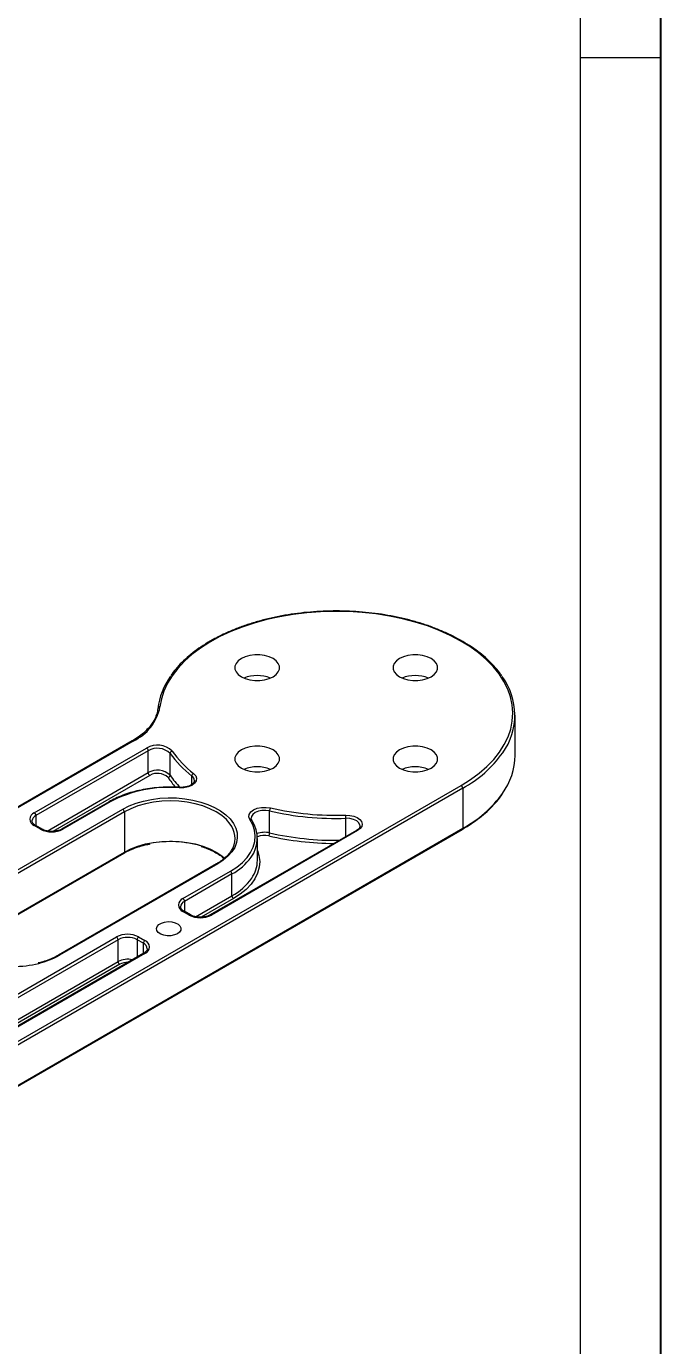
# Model space of a CAD drawing. Header units: millimetres. Extents: x 12 to 1160, y 8 to 1479.
# Drawn here: x 802.6 to 1039, y 263.8 to 755.5 of the extents above; entities that cross this region are included whole.
import ezdxf

# ---------------------------------------------------------------- set-up
doc = ezdxf.new("R2010")
doc.units = ezdxf.units.MM
doc.linetypes.add('SLD-实线', pattern=[0])
doc.layers.add('图框', color=7, linetype='SLD-实线')
doc.layers.add('标注层', color=96, linetype='SLD-实线')
doc.layers.add('粗实线', color=7, linetype='SLD-实线', lineweight=15)
doc.styles.add('SLDTEXTSTYLE0', font='HYSWLONGFANGSONG.TTF', dxfattribs={"bigfont": 'bigfont'})
doc.styles.add('SLDTEXTSTYLE3', font='HYSWLONGFANGSONG.TTF')
doc.dimstyles.new('SLDDIMSTYLE7', dxfattribs={"dimtxt": 17.5, "dimasz": 13, "dimexe": 0, "dimexo": 0.0625, "dimgap": 4.375, "dimtad": 0, "dimtih": 1, "dimtoh": 1, "dimdec": 0, "dimlfac": 3, "dimrnd": 1e-09, "dimzin": 12, "dimdsep": 46, "dimtxsty": 'SLDTEXTSTYLE3', "dimblk1": 'NONE', "dimsah": 1, "dimcen": 0, "dimadec": 0, "dimazin": 3, "dimtfac": 1, "dimtdec": 3, "dimtmove": 0, "dimatfit": 3, "dimldrblk": 'NONE', "dimfxl": 0, "dimfrac": 2, "dimtolj": 1, "dimtzin": 12, "dimarcsym": 0})

# ---------------------------------------------------------------- blocks, each defined once
blk = doc.blocks.new('SW_SYMBOL_HOLE_SPOT')
at = {"layer": '标注层', "color": 0}
for p, q in [((0, 4375), (0, 375)), ((8000, 375), (8000, 4375)), ((0, 375), (8000, 375))]:
    blk.add_line(p, q, dxfattribs=at)
blk = doc.blocks.new('SW_SYMBOL_HOLE_DEPTH')
at = {"layer": '标注层', "color": 0}
for p, q in [((0, 4375), (4000, 4375)), ((2000, 4375), (2000, 375)), ((500, 2775), (2000, 375)), ((3500, 2775), (2000, 375))]:
    blk.add_line(p, q, dxfattribs=at)
blk = doc.blocks.new('_D_40')
at = {"layer": '标注层'}
for p, q in [((573.19, 617.91), (604.9, 672.84)), ((604.9, 672.84), (759.42, 672.84)), ((564.86, 603.47), (573.19, 617.91))]:
    blk.add_line(p, q, dxfattribs=at)
blk.add_solid([(573.19, 617.91), (580.56, 628.67), (578.82, 629.67)], dxfattribs=at)
at = {"layer": '标注层', "xscale": 0.004511737089201878, "yscale": 0.004511737089201878, "zscale": 0.004511737089201878}
for name, p in [('SW_SYMBOL_HOLE_SPOT', (614.93, 651.78)), ('SW_SYMBOL_HOLE_DEPTH', (703, 651.78))]:
    blk.add_blockref(name, p, dxfattribs=at)
at = {"layer": '标注层', "char_height": 17.5, "attachment_point": 1}
for s, insert, style in [('4 x ', (608.65, 694.31, 0.17), 'SLDTEXTSTYLE3'), ('%%c', (639.3, 694.39, 0.17), 'SLDTEXTSTYLE3'), (' 5.5 \\M+18AAE\\M+19153贯\\M+190FA', (659.87, 694.31, 0.17), 'SLDTEXTSTYLE0'), ('%%c', (651.75, 671.81, 0.17), 'SLDTEXTSTYLE3'), (' 10 ', (672.32, 671.74, 0.17), 'SLDTEXTSTYLE3'), (' 5.7', (722.49, 671.74, 0.17), 'SLDTEXTSTYLE3')]:
    blk.add_mtext(s, dxfattribs=dict(at, insert=insert, style=style))
blk = doc.blocks.new('_NONE')

msp = doc.modelspace()

# ---------------------------------------------------------------- linework, layer by layer
at = {"color": 7, "linetype": 'SLD-实线', "lineweight": 15}
for p, q in [((984.74156, 483.85324), (984.74156, 498.82315)), ((842.01402, 489.21303), (633.85656, 369.04629)), ((842.43065, 489.17177), (634.27319, 369.00503)), ((805.52706, 462.42507), (847.36795, 486.5793)), ((847.9572, 485.55867), (806.11632, 461.40445)), ((847.9572, 477.39327), (847.9572, 485.55867)), ((856.138, 476.42007), (856.138, 484.58548)), ((662.92719, 298.4631), (964.6261, 472.63017)), ((965.21535, 471.60955), (663.51644, 297.44248)), ((965.21535, 471.60955), (965.21535, 456.63964)), ((779.59982, 429.76874), (838.52539, 463.78575)), ((839.11464, 462.76513), (780.18907, 428.74812)), ((833.39471, 466.54837), (815.71703, 456.34326)), ((833.81134, 466.50711), (816.13367, 456.30201)), ((839.11464, 462.76513), (839.11464, 447.79522)), ((893.22357, 454.94581), (893.22357, 463.11122)), ((807.88409, 456.30201), (805.52706, 457.66269)), ((808.30072, 456.34326), (805.9437, 457.70395)), ((663.34382, 282.09103), (965.04273, 456.2581)), ((663.51644, 282.47257), (965.21535, 456.63964)), ((925.64525, 455.8515), (871.10706, 424.36728)), ((926.06188, 455.81025), (871.5237, 424.32602)), ((888.70305, 444.73479), (888.70305, 452.9002)), ((780.18907, 413.77821), (839.11464, 447.79522)), ((780.01645, 413.39667), (838.94202, 447.41368)), ((873.46409, 443.41681), (814.53852, 409.3998)), ((873.88073, 443.37555), (814.95516, 409.35854)), ((860.91709, 430.44908), (878.59477, 440.65419)), ((879.18403, 439.63357), (861.50635, 429.42846)), ((879.18403, 431.46816), (879.18403, 439.63357)), ((863.27412, 424.32602), (860.91709, 425.6867)), ((863.69075, 424.36728), (861.33373, 425.72796)), ((760.74363, 372.62017), (836.16836, 416.16194)), ((836.75762, 415.14132), (761.33289, 371.59955)), ((836.75762, 406.97591), (836.75762, 415.14132)), ((846.18571, 413.78064), (843.82868, 415.14132)), ((844.41794, 416.16194), (846.77496, 414.80126)), ((846.35833, 410.08014), (770.9336, 366.53837)), ((846.77496, 410.03888), (771.35024, 366.49711))]:
    msp.add_line(p, q, dxfattribs=at)
at = {"color": 8, "linetype": 'SLD-实线', "lineweight": 15}
for p, q in [((810.27434, 455.63941), (847.9572, 477.39327)), ((848.54646, 476.37265), (812.38723, 455.49837)), ((864.23399, 473.01244), (864.23399, 476.12759)), ((806.11632, 461.40445), (806.11632, 457.60429)), ((921.66764, 453.55528), (921.66764, 460.39323)), ((861.50635, 429.42846), (861.50635, 425.62831)), ((865.66438, 423.66343), (879.18403, 431.46816)), ((879.77328, 430.44754), (867.77726, 423.52238)), ((843.82868, 415.14132), (843.82868, 408.6198)), ((846.18571, 409.98048), (846.18571, 413.78064)), ((765.49091, 365.83452), (836.75762, 406.97591)), ((837.34687, 405.95529), (767.6038, 365.69347))]:
    msp.add_line(p, q, dxfattribs=at)
at = {"color": 7, "linetype": 'SLD-实线', "lineweight": 15, "flags": 128}
for points in [[(964.6261, 472.63017), (968.1488, 474.83084), (971.36025, 477.18489), (974.24045, 479.67767), (976.7715, 482.29369), (978.9377, 485.01671), (980.72555, 487.82977), (982.12393, 490.7154), (983.12418, 493.65566), (983.72007, 496.63228), (983.90789, 499.62674), (983.68647, 502.62044), (983.05718, 505.59476), (982.02395, 508.53121), (980.59319, 511.41155), (978.77381, 514.21787), (976.5771, 516.93272), (974.01672, 519.53922), (971.10861, 522.02118), (967.8708, 524.36316), (964.32346, 526.55061), (960.48863, 528.56993), (956.39014, 530.40856), (952.05347, 532.05508), (947.50559, 533.49925), (942.77475, 534.73209), (937.89036, 535.74594), (932.88281, 536.5345), (927.7832, 537.09287), (922.62323, 537.41756), (917.43501, 537.50658), (912.25076, 537.35937), (907.10271, 536.97682), (902.02285, 536.36133), (897.04281, 535.51673), (892.19349, 534.44826), (887.50505, 533.16256), (883.00665, 531.66763), (878.72625, 529.97276), (874.69044, 528.08848), (870.92432, 526.02651), (867.45131, 523.79967), (864.29299, 521.4218), (861.46898, 518.90768), (858.99686, 516.27293), (856.89199, 513.53395), (855.16743, 510.70774), (853.83394, 507.81189), (852.89979, 504.86439), (852.37077, 501.88357)], [(882.71956, 519.91381), (881.55608, 519.07157), (880.74641, 518.10099), (880.33117, 517.05074), (880.33118, 515.97347), (880.74641, 514.92322), (881.55607, 513.95264), (882.71956, 513.11041), (884.17851, 512.43874), (885.85978, 511.97134), (887.67907, 511.73162), (889.54515, 511.73162), (891.36443, 511.97133), (893.04571, 512.43874), (894.50468, 513.11041), (895.66814, 513.95264), (896.47781, 514.92322), (896.89305, 515.97347), (896.89305, 517.05074), (896.47781, 518.10099), (895.66814, 519.07157), (894.50467, 519.91381), (893.04571, 520.58547), (891.36444, 521.05288), (889.54515, 521.29259), (887.67907, 521.29259), (885.85979, 521.05288), (884.17851, 520.58547), (882.71956, 519.91381)], [(941.64512, 519.9138), (940.48165, 519.07157), (939.67198, 518.10099), (939.25675, 517.05074), (939.25674, 515.97347), (939.67198, 514.92322), (940.48165, 513.95265), (941.64512, 513.11041), (943.10408, 512.43875), (944.78535, 511.97133), (946.60464, 511.73162), (948.47072, 511.73163), (950.29, 511.97134), (951.97128, 512.43875), (953.43023, 513.1104), (954.59371, 513.95264), (955.40336, 514.92322), (955.81862, 515.97348), (955.81861, 517.05073), (955.40337, 518.10099), (954.59372, 519.07157), (953.43024, 519.91381), (951.97128, 520.58547), (950.29, 521.05287), (948.47071, 521.29258), (946.60464, 521.29259), (944.78534, 521.05287), (943.10408, 520.58547), (941.64512, 519.9138)], [(882.71956, 485.8968), (881.55608, 485.05457), (880.74642, 484.08399), (880.33118, 483.03373), (880.33118, 481.95647), (880.74642, 480.90622), (881.55608, 479.93564), (882.71955, 479.0934), (884.17851, 478.42174), (885.85979, 477.95433), (887.67908, 477.71462), (889.54515, 477.71462), (891.36444, 477.95433), (893.04571, 478.42174), (894.50467, 479.0934), (895.66814, 479.93564), (896.4778, 480.90621), (896.89305, 481.95647), (896.89304, 483.03373), (896.47781, 484.08398), (895.66815, 485.05456), (894.50467, 485.8968), (893.04571, 486.56846), (891.36444, 487.03587), (889.54515, 487.27558), (887.67907, 487.27558), (885.85978, 487.03587), (884.17851, 486.56846), (882.71956, 485.8968)], [(941.64513, 485.89681), (940.48164, 485.05456), (939.67198, 484.08398), (939.25674, 483.03373), (939.25674, 481.95647), (939.67198, 480.90622), (940.48164, 479.93564), (941.64512, 479.0934), (943.10407, 478.42174), (944.78535, 477.95433), (946.60464, 477.71462), (948.47071, 477.71462), (950.29, 477.95433), (951.97128, 478.42174), (953.43024, 479.0934), (954.59371, 479.93564), (955.40337, 480.90622), (955.81861, 481.95647), (955.81862, 483.03374), (955.40338, 484.08399), (954.59371, 485.05456), (953.43023, 485.8968), (951.97128, 486.56846), (950.29001, 487.03587), (948.47072, 487.27559), (946.60464, 487.27558), (944.78535, 487.03587), (943.10407, 486.56846), (941.64513, 485.89681)], [(864.90699, 477.09173), (865.69107, 476.23581), (866.02085, 475.28648), (865.8691, 474.32221), (865.24835, 473.42274), (864.20992, 472.6624), (862.83966, 472.10406), (861.25083, 471.79388), (859.5748, 471.7575)], [(838.52539, 463.78575), (840.88038, 464.98432), (843.47701, 466.00304), (846.27435, 466.82586), (849.22827, 467.43979), (852.29219, 467.83516), (855.41778, 468.00572), (858.55576, 467.94879), (861.65663, 467.66527), (864.6715, 467.15962), (867.55281, 466.43982), (870.25514, 465.51723), (872.73585, 464.4064), (874.95583, 463.12483), (876.88007, 461.69274), (878.47821, 460.13272), (879.72507, 458.46938), (880.60097, 456.72893), (881.0921, 454.93884), (881.19072, 453.12732), (880.89526, 451.32296), (880.21039, 449.5542), (879.14691, 447.84893), (877.7216, 446.23406), (875.95693, 444.73506), (873.88073, 443.37555)], [(885.89091, 459.94153), (885.53943, 460.88827), (885.6691, 461.8536), (886.26922, 462.75774), (887.29017, 463.52593), (888.64754, 464.09466), (890.22913, 464.41693), (891.90417, 464.46608), (893.53421, 464.23807)], [(878.59477, 440.65419), (880.9981, 442.20964), (883.0791, 443.91292), (884.81073, 445.74188), (886.17045, 447.67274), (887.14061, 449.68041), (887.70857, 451.73877), (887.86698, 453.82108), (887.61376, 455.90027), (886.9522, 457.9493), (885.89091, 459.94153)], [(921.62273, 461.55406), (923.17519, 461.48222), (924.63941, 461.17582), (925.91099, 460.65666), (926.8993, 459.96178), (927.53387, 459.1407), (927.76948, 458.25196), (927.58935, 457.3589), (927.00629, 456.52518), (926.06188, 455.81025)], [(858.8547, 417.35254), (857.75544, 416.88419), (856.46589, 416.6237), (855.10063, 416.59421), (853.78095, 416.79834), (852.62415, 417.21795), (851.73298, 417.81577), (851.18663, 418.53866), (851.03367, 419.3224), (851.28766, 420.09736), (851.92605, 420.79466), (852.89212, 421.35236), (854.10002, 421.7209), (855.44242, 421.86752), (856.80005, 421.77922), (858.05227, 421.46382), (859.08783, 420.94936), (859.81471, 420.28155), (860.16831, 419.51972), (860.11722, 418.73157), (859.66599, 417.98712), (858.8547, 417.35254)]]:
    msp.add_lwpolyline(points, dxfattribs=at)
at = {"color": 8, "linetype": 'SLD-实线', "lineweight": 15, "flags": 128}
for points in [[(859.5748, 471.7575), (859.59212, 471.83775), (859.60876, 471.88876), (859.6241, 471.90858), (859.62623, 471.90879)], [(879.13951, 457.29467), (878.53014, 458.23906), (877.132, 459.87576), (875.37576, 461.3931), (873.29147, 462.76513), (870.91479, 463.96836), (868.28638, 464.98222), (865.45123, 465.78935), (862.45784, 466.37594), (859.35744, 466.73196), (856.20305, 466.85131), (853.04867, 466.73196), (849.94826, 466.37594), (846.95487, 465.78935), (844.11972, 464.98222), (841.49132, 463.96836), (839.11464, 462.76513)], [(893.22357, 463.11122), (891.82639, 463.30666), (890.39063, 463.26452), (889.03499, 462.9883), (887.87153, 462.50081), (886.99644, 461.84237), (886.48205, 461.06739), (886.36014, 460.39559)], [(926.93705, 457.52395), (926.90209, 457.85193), (926.50324, 458.68706), (925.69308, 459.41626), (924.5446, 459.97384), (923.16126, 460.30958), (921.66764, 460.39323)], [(839.11464, 447.79522), (841.49132, 448.99845), (844.11972, 450.01231), (846.95487, 450.81944), (849.94826, 451.40603), (853.04867, 451.76205), (856.20305, 451.8814), (859.35744, 451.76205), (862.45784, 451.40603), (865.45123, 450.81943), (868.28638, 450.01231), (870.91479, 448.99845), (873.29147, 447.79521), (875.37576, 446.42319), (876.46064, 445.53774)], [(888.70305, 448.33021), (889.26695, 446.49604), (889.5335, 444.30742), (889.36676, 442.11552), (888.7689, 439.94882), (887.74768, 437.83549), (886.3164, 435.80301), (884.49364, 433.87779), (882.3031, 432.08486), (879.77328, 430.44754)]]:
    msp.add_lwpolyline(points, dxfattribs=at)
at = {"color": 7, "linetype": 'SLD-实线', "lineweight": 15}
for centre, radius, start, end in [((877.69311, 497.87911), 26.36823, 144.1710908, 172.6919627), ((888.61211, 500.40881), 13.18138, 68.0367746, 111.9632254), ((947.53768, 500.40874), 13.18144, 68.0368846, 111.9631159), ((960.54606, 498.83292), 24.11763, 324.2422186, 36.7029414), ((834.77419, 505.40111), 17.94472, 295.2563749, 348.6956238), ((852.27111, 501.15405), 0.7363, 82.2206465, 173.8249833), ((851.3768, 479.59536), 8.05272, 46.5755637, 119.8562893), ((846.67785, 485.50045), 1.28068, 2.6055997, 57.3944621), ((851.39336, 479.57246), 6.90231, 46.5754825, 119.8563462), ((857.10326, 484.49325), 0.96966, 101.362887, 174.5422484), ((888.43861, 507.40025), 39.54546, 215.2345628, 232.2606012), ((888.80911, 507.97348), 39.05117, 215.2345261, 232.2605479), ((959.81271, 484.23192), 24.93173, 324.211754, 359.1297156), ((851.39336, 471.40706), 6.90231, 46.5754825, 119.8563462), ((849.23655, 477.45148), 1.28067, 182.6053937, 237.3945487), ((851.40993, 471.38411), 5.75195, 46.5756447, 119.8562179), ((865.36774, 476.05315), 1.1362, 113.9237027, 176.243378), ((888.61211, 466.39178), 13.1814, 68.036811, 111.9631894), ((947.53768, 466.3918), 13.18138, 68.0367746, 111.9632254), ((855.17276, 476.51228), 0.96964, 281.3627618, 354.5429238), ((963.93601, 471.55134), 1.28066, 2.6052384, 57.3945769), ((855.72289, 424.82335), 47.09195, 85.3082147, 117.7291769), ((806.43081, 460.04388), 2.54692, 110.783443, 249.216557), ((804.83697, 461.34623), 1.28068, 2.6055997, 57.3944621), ((837.8353, 462.70691), 1.28067, 2.605446, 57.3945233), ((895.47706, 463.09623), 2.25354, 149.5568295, 179.6191058), ((917.95359, 571.71971), 111.38842, 257.1725281, 271.9107835), ((917.95509, 571.48888), 109.99598, 257.1725233, 271.9107903), ((871.70688, 452.89766), 8.63584, 328.1920382, 30.6077814), ((876.87506, 452.88762), 11.77991, 323.2476322, 33.7282939), ((886.15543, 459.4352), 0.51679, 359.2537723, 30.2875344), ((906.6956, 460.3953), 14.97204, 359.9920991, 4.4388443), ((812.00888, 464.26282), 8.96596, 242.6096725, 297.3903275), ((890.97008, 454.96079), 2.25354, 329.5567706, 359.6190424), ((856.17241, 410.15911), 41.53545, 73.5520892, 100.558634), ((876.45921, 444.95796), 12.24588, 325.5356473, 358.9557713), ((877.90467, 439.57535), 1.28068, 2.6055997, 57.3944621), ((861.82084, 428.06789), 2.54692, 110.783443, 249.216557), ((860.227, 429.37024), 1.28068, 2.6055997, 57.3944621), ((880.46337, 431.52637), 1.28067, 182.6053937, 237.3945487), ((867.39891, 432.28684), 8.96597, 242.6096938, 297.3903062), ((840.29315, 408.20112), 8.96597, 62.6097053, 117.3902947), ((835.47826, 415.0831), 1.28068, 2.6055997, 57.3944621), ((840.29315, 408.31777), 7.6851, 62.60966, 117.39034), ((845.10803, 415.0831), 1.28067, 122.6054575, 177.3944807), ((847.46505, 413.72242), 1.28067, 122.6054575, 177.3944807), ((845.87122, 412.42007), 2.54692, 290.7835109, 69.2164891), ((797.27124, 446.98627), 41.8639, 257.254048, 283.6956857), ((838.03696, 407.03413), 1.28067, 182.6053937, 237.3945487)]:
    msp.add_arc(centre, radius, start, end, dxfattribs=at)
at = {"color": 8, "linetype": 'SLD-实线', "lineweight": 15}
for centre, radius, start, end in [((842.18655, 488.83104), 0.41914, 54.3821905, 114.3073809), ((944.08334, 510.61519), 44.36216, 298.4474253, 324.3182931), ((884.47964, 495.74481), 35.42729, 214.7297732, 222.15283), ((885.70112, 496.98599), 36.01299, 214.8248459, 224.2116716), ((863.07393, 474.35033), 2.12235, 1.3243908, 56.866596), ((944.03407, 495.71314), 44.4453, 298.4616003, 324.1006782), ((833.56724, 466.16638), 0.41915, 54.3825154, 114.3070561), ((807.15911, 459.10802), 2.52209, 114.4224109, 173.7593053), ((805.77117, 457.32194), 0.41916, 65.6937158, 125.6169987), ((886.07652, 459.32755), 0.64142, 35.0416972, 106.8212523), ((808.12828, 455.96102), 0.4194, 65.8024149, 125.6075754), ((815.88928, 455.96048), 0.41995, 54.4137181, 113.949955), ((891.36775, 447.0654), 8.09598, 76.7484233, 110.2926253), ((891.37155, 447.37733), 6.62347, 76.5430141, 113.8829418), ((917.75927, 562.385), 111.37292, 257.1093305, 269.7452748), ((917.90186, 563.24409), 111.07446, 257.1630209, 270.7120565), ((925.81778, 455.46951), 0.41915, 54.3822756, 114.3070099), ((964.81197, 456.59233), 0.40615, 304.6229244, 6.6895105), ((838.71822, 447.74475), 0.39962, 304.0574081, 7.2548542), ((873.63662, 443.03481), 0.41915, 54.3826385, 114.3066471), ((868.78327, 458.7812), 21.79008, 298.5102527, 323.5623134), ((868.93199, 450.41061), 21.53881, 298.4231383, 324.9078812), ((862.54914, 427.13204), 2.52209, 114.4224109, 173.7593053), ((861.1612, 425.34596), 0.41916, 65.6937158, 125.6169987), ((863.51831, 423.98504), 0.4194, 65.8024149, 125.6075754), ((871.27931, 423.98449), 0.41996, 54.4137044, 113.9495409), ((845.19976, 411.52928), 2.45778, 4.4705721, 66.3497799), ((799.88963, 436.36202), 30.92181, 283.6429021, 299.1576088), ((814.71106, 409.01782), 0.41913, 54.3818158, 114.3138816), ((846.53086, 409.69815), 0.41915, 54.3822756, 114.3070099), ((840.30534, 400.10181), 7.73561, 76.5431695, 117.2982117), ((840.20231, 400.54663), 6.11614, 87.855188, 117.8313101)]:
    msp.add_arc(centre, radius, start, end, dxfattribs=at)
at = {"color": 7, "linetype": 'SLD-实线', "lineweight": 15}
for points, knots in [([(979.75218, 513.53445), (979.49209, 513.92145), (978.63831, 515.1918), (976.84543, 517.25453), (974.39764, 519.71022), (971.62908, 522.04892), (968.57935, 524.26405), (965.25878, 526.34196), (961.68738, 528.27206), (957.88424, 530.0442), (953.86995, 531.64921), (949.66604, 533.07896), (945.29489, 534.32614), (940.77975, 535.38447), (936.14452, 536.24851), (931.41376, 536.91392), (926.61251, 537.37729), (921.76615, 537.6363), (916.90031, 537.68958), (912.04073, 537.53693), (907.2131, 537.17908), (902.44297, 536.61788), (897.75554, 535.8562), (893.17558, 534.89789), (888.7273, 533.74785), (884.43423, 532.41185), (880.31909, 530.89665), (876.40371, 529.20986), (872.70898, 527.35991), (869.25449, 525.35612), (866.05961, 523.20837), (863.13926, 520.92826), (860.5195, 518.52502), (858.24193, 516.0884), (857.0067, 514.41013), (856.41544, 513.60681)], [0, 0, 0, 0, 0.013493419, 0.044292849, 0.07514586, 0.10603653, 0.136950537, 0.167876517, 0.198806013, 0.229732879, 0.260654646, 0.291570149, 0.322479169, 0.353382008, 0.384279489, 0.415172548, 0.446062193, 0.476949477, 0.507835814, 0.538722084, 0.569609481, 0.600498962, 0.631391739, 0.662289114, 0.693192171, 0.724102127, 0.755019645, 0.785945661, 0.816880325, 0.8478231, 0.8787722, 0.909723765, 0.940670106, 0.971600962, 1, 1, 1, 1]), ([(851.54232, 501.29317), (851.49827, 500.96726), (851.3674, 499.99896), (850.86267, 498.40459), (850.26018, 497.01664), (849.74911, 496.29147), (849.66511, 496.17228)], [0, 0, 0, 0, 0.188055366, 0.558719093, 0.927468413, 1, 1, 1, 1]), ([(849.66511, 496.17228), (849.34886, 495.68574), (848.64066, 494.59617), (847.14897, 492.98476), (845.28194, 491.35319), (843.52177, 490.10853), (842.37269, 489.42606), (842.01402, 489.21303)], [0, 0, 0, 0, 0.189930963, 0.425331519, 0.659801583, 0.893809091, 1, 1, 1, 1]), ([(865.19577, 474.40903), (865.19578, 474.40898), (865.23371, 474.21099), (865.08778, 473.86344), (864.64455, 473.2583), (863.88377, 472.71162), (862.84514, 472.26167), (861.62043, 471.97111), (860.51191, 471.87339), (859.84752, 471.89995), (859.62622, 471.9088)], [0, 0, 0, 0, 0.000037909, 0.17464612, 0.317428984, 0.470310231, 0.620921868, 0.771909499, 0.924027529, 1, 1, 1, 1]), ([(859.62622, 471.9088), (859.03246, 471.9397), (857.31192, 472.02922), (854.44653, 472.01945), (851.06593, 471.81129), (847.73968, 471.39552), (844.50525, 470.77959), (841.39564, 469.96959), (838.45021, 468.97017), (835.75479, 467.83608), (834.15889, 466.96532), (833.39471, 466.54837)], [0, 0, 0, 0, 0.0623125873, 0.1805631349, 0.2988589569, 0.4171757165, 0.5355327671, 0.6539502327, 0.7724466945, 0.8910376699, 1, 1, 1, 1]), ([(965.04273, 456.2581), (965.64292, 456.61276), (967.38312, 457.64108), (970.06784, 459.45384), (972.98873, 461.73224), (975.62421, 464.13157), (977.91394, 466.64816), (979.34942, 468.39842), (979.92354, 469.32689), (979.94361, 469.35934)], [0, 0, 0, 0, 0.094667197, 0.274479561, 0.454343214, 0.634175881, 0.813919015, 0.993495866, 1, 1, 1, 1]), ([(805.9437, 457.70395), (805.80092, 457.79292), (805.38534, 458.05188), (804.91967, 458.53394), (804.66471, 459.00551), (804.67679, 459.27035), (804.6815, 459.37364)], [0, 0, 0, 0, 0.164955984, 0.48013236, 0.797250662, 1, 1, 1, 1]), ([(886.59187, 459.71174), (886.53807, 459.80409), (886.39532, 460.04915), (886.38642, 460.26857), (886.38087, 460.4053)], [0, 0, 0, 0, 0.376868551, 1, 1, 1, 1]), ([(926.92949, 457.52092), (926.93207, 457.50918), (926.978, 457.30023), (926.82022, 456.93877), (926.39717, 456.3468), (925.89321, 456.01483), (925.64525, 455.8515)], [0, 0, 0, 0, 0.022350133, 0.397861126, 0.703736887, 1, 1, 1, 1]), ([(815.71703, 456.34326), (815.55937, 456.25902), (815.09633, 456.01159), (814.14266, 455.69238), (812.86607, 455.47567), (811.51746, 455.44878), (810.2084, 455.61646), (809.10204, 455.93044), (808.54363, 456.21813), (808.30072, 456.34326)], [0, 0, 0, 0, 0.081358737, 0.238944783, 0.397994999, 0.558026936, 0.718235676, 0.877435869, 1, 1, 1, 1]), ([(838.94202, 447.41368), (839.30485, 447.6153), (840.36055, 448.20195), (842.2933, 449.06791), (844.7896, 449.9309), (846.94619, 450.52315), (848.29609, 450.75464), (848.71217, 450.82599)], [0, 0, 0, 0, 0.131796198, 0.383469569, 0.635438875, 0.887631842, 1, 1, 1, 1]), ([(867.68477, 449.86634), (868.41704, 449.63046), (869.9963, 449.12173), (872.19302, 448.13979), (874.24736, 446.97447), (875.62357, 446.04939), (876.21578, 445.49444), (876.31204, 445.40424)], [0, 0, 0, 0, 0.213240219, 0.459887421, 0.706203135, 0.952247187, 1, 1, 1, 1]), ([(879.08725, 448.61748), (879.02916, 448.5042), (878.70488, 447.87178), (877.78259, 446.7686), (876.32241, 445.34714), (874.83259, 444.23786), (873.81474, 443.62718), (873.46409, 443.41681)], [0, 0, 0, 0, 0.058749639, 0.327982995, 0.594809842, 0.860413947, 1, 1, 1, 1]), ([(861.33373, 425.72796), (861.19095, 425.81693), (860.77537, 426.0759), (860.3097, 426.55796), (860.05474, 427.02952), (860.06682, 427.29436), (860.07153, 427.39765)], [0, 0, 0, 0, 0.16495673, 0.48013238, 0.797250669, 1, 1, 1, 1]), ([(871.10706, 424.36728), (870.9494, 424.28303), (870.48637, 424.0356), (869.53269, 423.7164), (868.2561, 423.49968), (866.90749, 423.47279), (865.59843, 423.64047), (864.49207, 423.95446), (863.93366, 424.24214), (863.69075, 424.36728)], [0, 0, 0, 0, 0.081358745, 0.238944897, 0.397994966, 0.558027056, 0.718235823, 0.877436221, 1, 1, 1, 1]), ([(814.53852, 409.3998), (814.17583, 409.19797), (813.12056, 408.61075), (811.18241, 407.75218), (809.00539, 406.96547), (807.53805, 406.60334), (806.96483, 406.46187)], [0, 0, 0, 0, 0.165370378, 0.481155636, 0.797313565, 1, 1, 1, 1]), ([(847.62053, 411.72941), (847.62749, 411.66002), (847.651, 411.42568), (847.4438, 411.00708), (847.00146, 410.49154), (846.5505, 410.20307), (846.35833, 410.08014)], [0, 0, 0, 0, 0.137233704, 0.463414651, 0.771339434, 1, 1, 1, 1])]:
    msp.add_open_spline(points, degree=3, knots=knots, dxfattribs=at)
at = {"layer": '图框'}
msp.add_line((1039, 1479), (1039, 7.5), dxfattribs=at)
at = {"layer": '粗实线'}
for p, q in [((1009, 1449), (1009, 39)), ((1009, 744), (1039, 744))]:
    msp.add_line(p, q, dxfattribs=at)

# ---------------------------------------------------------------- dimensions: what is measured, and where the dimension line sits
at = {"layer": '标注层'}
dim = msp.add_diameter_dim_2p(p1=(564.85874, 603.47372), p2=(573.19033, 617.90848), text='<> x %%c 5.5 完全贯穿\\P{\\fGDT;v}%%c 10 {\\fGDT;x} 5.7\\P', dimstyle='SLDDIMSTYLE7', override={"dimpost": '<>'}, dxfattribs=at)
dim.commit()
dim.dimension.update_dxf_attribs({"geometry": '_D_40', "text_midpoint": (684.03551, 671.75491), "dimtype": 163})

doc.saveas('drawing.dxf')
